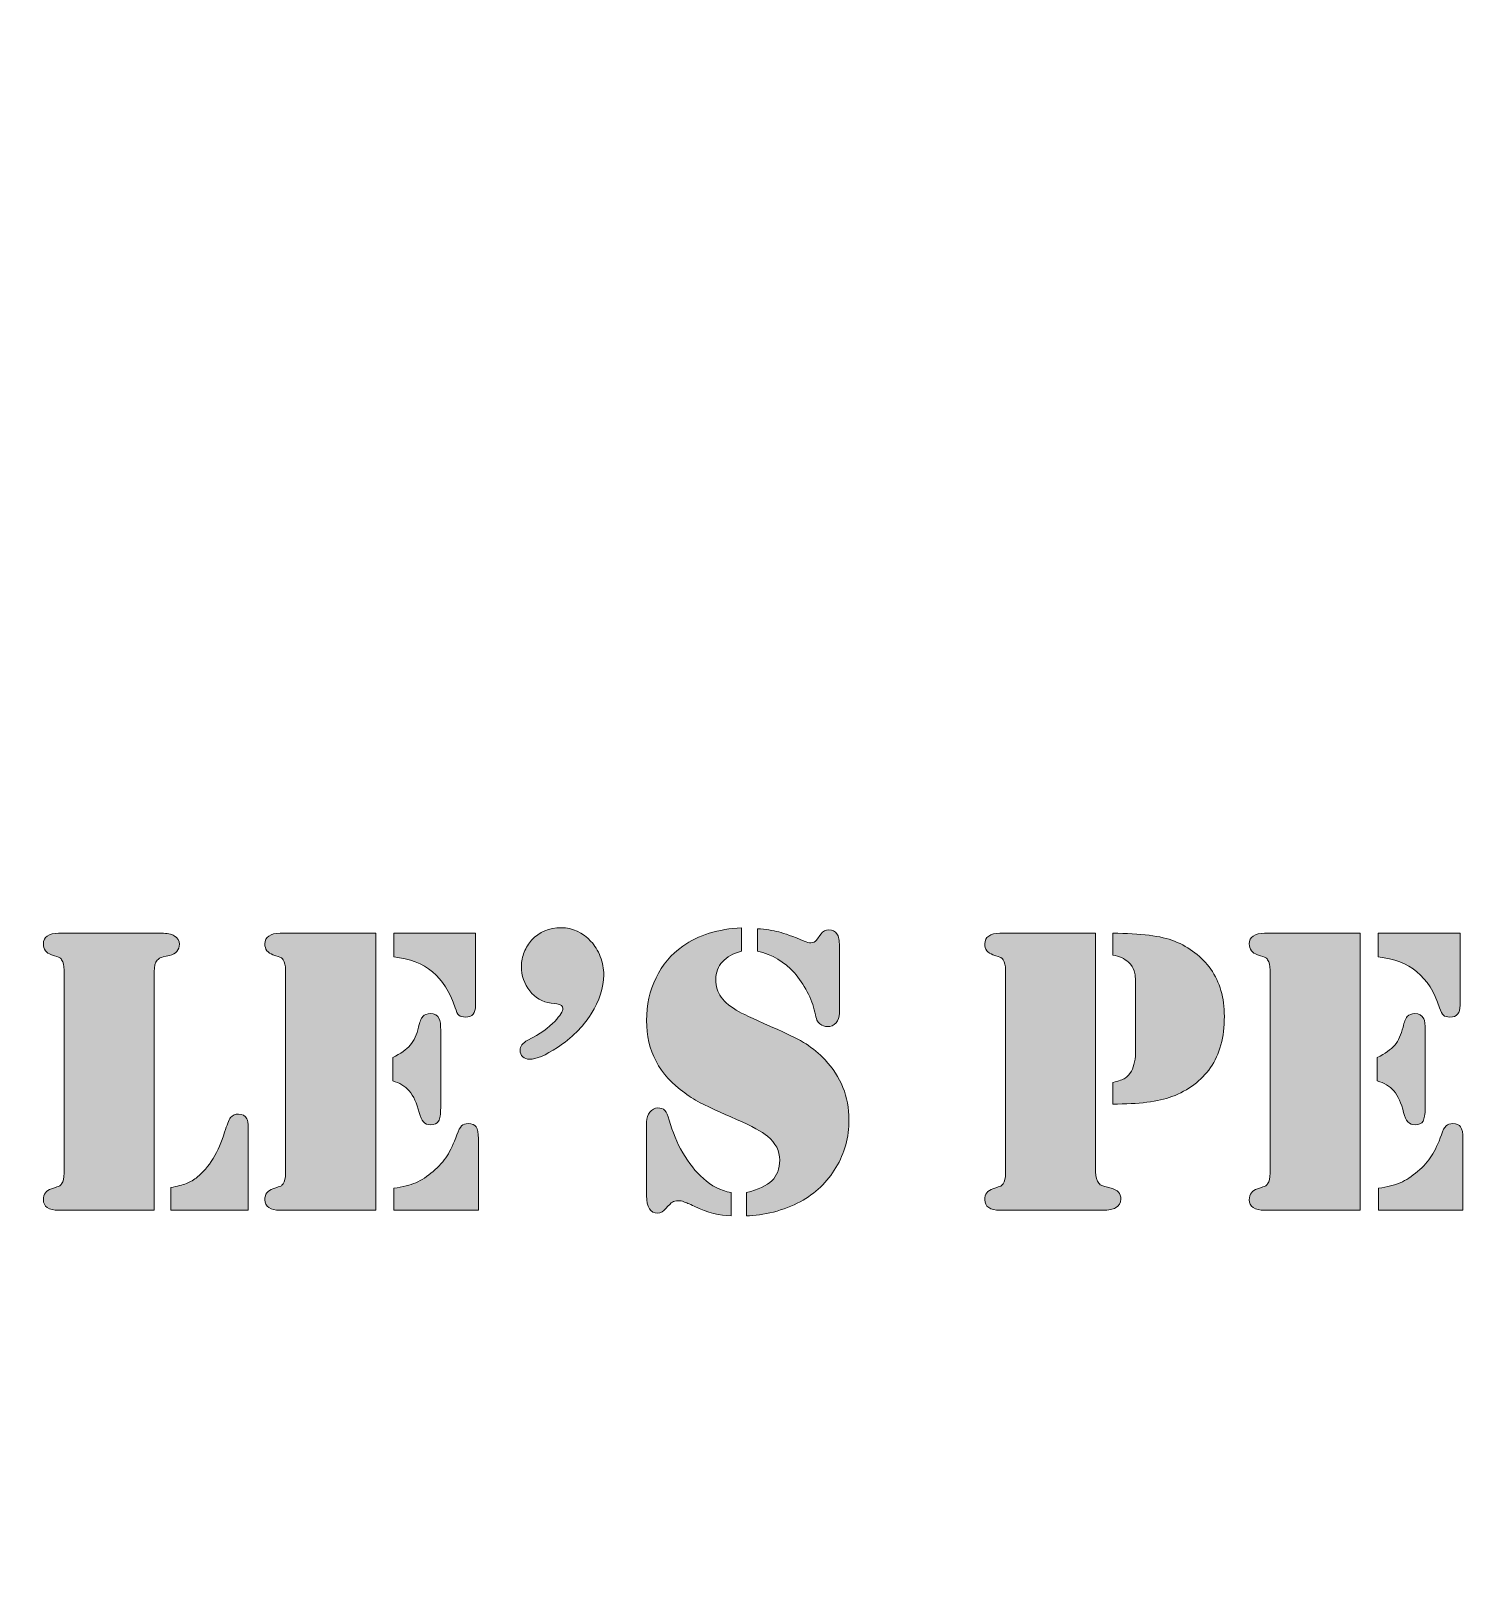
# Model space of a CAD drawing. Header units: inches. Extents: x 5 to 292, y -204 to -7.
# Drawn here: x 28.56 to 51.89, y -179.03 to -154.16 of the extents above; entities that cross this region are included whole.
import ezdxf

# ---------------------------------------------------------------- set-up
doc = ezdxf.new("R2010")
doc.units = ezdxf.units.IN
doc.header["$MEASUREMENT"] = 0
doc.layers.add('Layer 4', color=7, linetype='Continuous')
doc.layers.add('Legend', color=7, linetype='Continuous')

# ---------------------------------------------------------------- blocks, each defined once
blk = doc.blocks.new('block 3')
at = {"layer": 'Legend', "true_color": 0xffffff}
h = blk.add_hatch(color=7, dxfattribs=at)
h.dxf.hatch_style = 2
edge = h.paths.add_edge_path()
edge.add_spline(control_points=[(37.107, -168.624), (37.295, -168.624), (37.455, -168.697), (37.588, -168.843), (37.652, -168.911), (37.702, -168.993), (37.739, -169.09), (37.776, -169.187), (37.795, -169.285), (37.795, -169.383), (37.795, -169.591), (37.727, -169.8), (37.592, -170.013), (37.456, -170.226), (37.275, -170.407), (37.048, -170.555), (36.856, -170.682), (36.706, -170.745), (36.597, -170.745), (36.553, -170.745), (36.517, -170.731), (36.489, -170.704), (36.46, -170.677), (36.446, -170.642), (36.446, -170.601), (36.446, -170.535), (36.488, -170.481), (36.571, -170.437), (36.769, -170.334), (36.914, -170.233), (37.006, -170.133), (37.093, -170.039), (37.137, -169.97), (37.137, -169.927), (37.137, -169.885), (37.104, -169.86), (37.039, -169.851), (37.039, -169.851), (36.996, -169.845), (36.996, -169.845), (36.996, -169.845), (36.947, -169.841), (36.947, -169.841), (36.805, -169.82), (36.69, -169.754), (36.602, -169.643), (36.513, -169.533), (36.469, -169.399), (36.469, -169.242), (36.469, -169.166), (36.484, -169.091), (36.513, -169.017), (36.543, -168.943), (36.582, -168.878), (36.633, -168.823), (36.757, -168.69), (36.915, -168.624), (37.107, -168.624)], knot_values=[0, 0, 0, 0, 1, 1, 1, 2, 2, 2, 3, 3, 3, 4, 4, 4, 5, 5, 5, 6, 6, 6, 7, 7, 7, 8, 8, 8, 9, 9, 9, 10, 10, 10, 11, 11, 11, 12, 12, 12, 13, 13, 13, 14, 14, 14, 15, 15, 15, 16, 16, 16, 17, 17, 17, 18, 18, 18, 19, 19, 19, 19], degree=3, periodic=1)
h = blk.add_hatch(color=7, dxfattribs=at)
h.dxf.hatch_style = 2
edge = h.paths.add_edge_path()
edge.add_spline(control_points=[(40.017, -168.624), (40.017, -168.624), (40.017, -169.001), (40.017, -169.001), (39.881, -169.038), (39.778, -169.095), (39.708, -169.172), (39.637, -169.25), (39.601, -169.345), (39.601, -169.459), (39.601, -169.568), (39.631, -169.663), (39.69, -169.745), (39.748, -169.827), (39.844, -169.905), (39.978, -169.979), (40.069, -170.029), (40.276, -170.125), (40.599, -170.267), (40.796, -170.352), (40.948, -170.429), (41.056, -170.498), (41.164, -170.566), (41.266, -170.652), (41.362, -170.755), (41.619, -171.025), (41.748, -171.347), (41.748, -171.72), (41.748, -172.002), (41.678, -172.259), (41.539, -172.492), (41.399, -172.726), (41.207, -172.909), (40.963, -173.042), (40.832, -173.112), (40.688, -173.167), (40.532, -173.208), (40.376, -173.248), (40.231, -173.268), (40.095, -173.268), (40.095, -173.268), (40.095, -172.895), (40.095, -172.895), (40.285, -172.849), (40.422, -172.785), (40.506, -172.704), (40.59, -172.622), (40.632, -172.511), (40.632, -172.371), (40.632, -172.225), (40.567, -172.096), (40.436, -171.985), (40.348, -171.913), (40.183, -171.824), (39.938, -171.717), (39.67, -171.599), (39.486, -171.515), (39.387, -171.465), (39.288, -171.415), (39.192, -171.356), (39.1, -171.288), (38.69, -170.996), (38.485, -170.606), (38.485, -170.12), (38.485, -169.871), (38.536, -169.641), (38.639, -169.431), (38.741, -169.22), (38.884, -169.051), (39.068, -168.922), (39.323, -168.743), (39.639, -168.644), (40.017, -168.624)], knot_values=[0, 0, 0, 0, 1, 1, 1, 2, 2, 2, 3, 3, 3, 4, 4, 4, 5, 5, 5, 6, 6, 6, 7, 7, 7, 8, 8, 8, 9, 9, 9, 10, 10, 10, 11, 11, 11, 12, 12, 12, 13, 13, 13, 14, 14, 14, 15, 15, 15, 16, 16, 16, 17, 17, 17, 18, 18, 18, 19, 19, 19, 20, 20, 20, 21, 21, 21, 22, 22, 22, 23, 23, 23, 24, 24, 24, 24], degree=3, periodic=1)
edge = h.paths.add_edge_path()
edge.add_spline(control_points=[(39.847, -172.895), (39.847, -172.895), (39.847, -173.268), (39.847, -173.268), (39.668, -173.268), (39.47, -173.217), (39.254, -173.114), (39.173, -173.077), (39.118, -173.053), (39.087, -173.042), (39.057, -173.031), (39.027, -173.026), (38.999, -173.026), (38.955, -173.026), (38.923, -173.033), (38.901, -173.047), (38.879, -173.062), (38.844, -173.097), (38.796, -173.154), (38.757, -173.201), (38.714, -173.226), (38.668, -173.226), (38.546, -173.226), (38.485, -173.132), (38.485, -172.944), (38.485, -172.944), (38.485, -171.753), (38.485, -171.753), (38.485, -171.692), (38.503, -171.64), (38.538, -171.597), (38.572, -171.555), (38.616, -171.533), (38.668, -171.53), (38.716, -171.528), (38.754, -171.542), (38.781, -171.571), (38.809, -171.601), (38.832, -171.653), (38.852, -171.727), (38.902, -171.914), (38.975, -172.09), (39.069, -172.253), (39.164, -172.417), (39.275, -172.556), (39.402, -172.669), (39.53, -172.787), (39.679, -172.862), (39.847, -172.895)], knot_values=[0, 0, 0, 0, 1, 1, 1, 2, 2, 2, 3, 3, 3, 4, 4, 4, 5, 5, 5, 6, 6, 6, 7, 7, 7, 8, 8, 8, 9, 9, 9, 10, 10, 10, 11, 11, 11, 12, 12, 12, 13, 13, 13, 14, 14, 14, 15, 15, 15, 16, 16, 16, 16], degree=3, periodic=1)
edge = h.paths.add_edge_path()
edge.add_spline(control_points=[(40.275, -169.001), (40.275, -169.001), (40.275, -168.64), (40.275, -168.64), (40.406, -168.649), (40.52, -168.666), (40.616, -168.691), (40.712, -168.716), (40.848, -168.766), (41.025, -168.84), (41.068, -168.858), (41.104, -168.866), (41.133, -168.866), (41.174, -168.866), (41.205, -168.852), (41.225, -168.823), (41.225, -168.823), (41.297, -168.729), (41.297, -168.729), (41.331, -168.681), (41.374, -168.657), (41.424, -168.657), (41.483, -168.657), (41.526, -168.678), (41.554, -168.72), (41.581, -168.763), (41.594, -168.83), (41.594, -168.922), (41.594, -168.922), (41.594, -170.002), (41.594, -170.002), (41.594, -170.065), (41.576, -170.117), (41.54, -170.157), (41.504, -170.198), (41.458, -170.218), (41.401, -170.218), (41.358, -170.218), (41.317, -170.204), (41.28, -170.175), (41.261, -170.158), (41.245, -170.137), (41.233, -170.112), (41.221, -170.086), (41.209, -170.044), (41.198, -169.985), (41.174, -169.879), (41.133, -169.768), (41.074, -169.655), (41.015, -169.541), (40.946, -169.44), (40.868, -169.351), (40.711, -169.174), (40.513, -169.057), (40.275, -169.001)], knot_values=[0, 0, 0, 0, 1, 1, 1, 2, 2, 2, 3, 3, 3, 4, 4, 4, 5, 5, 5, 6, 6, 6, 7, 7, 7, 8, 8, 8, 9, 9, 9, 10, 10, 10, 11, 11, 11, 12, 12, 12, 13, 13, 13, 14, 14, 14, 15, 15, 15, 16, 16, 16, 17, 17, 17, 18, 18, 18, 18], degree=3, periodic=1)
h = blk.add_hatch(color=7, dxfattribs=at)
h.dxf.hatch_style = 2
edge = h.paths.add_edge_path()
edge.add_spline(control_points=[(30.549, -173.18), (30.549, -173.18), (29.092, -173.18), (29.092, -173.18), (29.092, -173.18), (29.007, -173.18), (29.007, -173.18), (28.928, -173.18), (28.868, -173.165), (28.825, -173.136), (28.783, -173.106), (28.762, -173.064), (28.762, -173.01), (28.762, -172.92), (28.805, -172.861), (28.892, -172.833), (28.964, -172.809), (29.006, -172.794), (29.019, -172.789), (29.03, -172.783), (29.043, -172.771), (29.056, -172.751), (29.082, -172.716), (29.095, -172.661), (29.095, -172.584), (29.095, -172.584), (29.095, -169.308), (29.095, -169.308), (29.095, -169.232), (29.082, -169.176), (29.056, -169.141), (29.043, -169.121), (29.03, -169.109), (29.019, -169.104), (29.006, -169.098), (28.964, -169.083), (28.892, -169.059), (28.805, -169.031), (28.762, -168.972), (28.762, -168.883), (28.762, -168.828), (28.783, -168.786), (28.825, -168.757), (28.868, -168.727), (28.928, -168.713), (29.007, -168.713), (29.007, -168.713), (29.092, -168.713), (29.092, -168.713), (29.092, -168.713), (30.552, -168.713), (30.552, -168.713), (30.552, -168.713), (30.663, -168.713), (30.663, -168.713), (30.759, -168.713), (30.828, -168.726), (30.869, -168.752), (30.926, -168.787), (30.954, -168.832), (30.954, -168.889), (30.954, -168.985), (30.902, -169.045), (30.797, -169.069), (30.712, -169.089), (30.662, -169.102), (30.647, -169.108), (30.631, -169.115), (30.615, -169.128), (30.598, -169.148), (30.565, -169.187), (30.549, -169.248), (30.549, -169.331), (30.549, -169.331), (30.549, -173.18), (30.549, -173.18)], knot_values=[0, 0, 0, 0, 1, 1, 1, 2, 2, 2, 3, 3, 3, 4, 4, 4, 5, 5, 5, 6, 6, 6, 7, 7, 7, 8, 8, 8, 9, 9, 9, 10, 10, 10, 11, 11, 11, 12, 12, 12, 13, 13, 13, 14, 14, 14, 15, 15, 15, 16, 16, 16, 17, 17, 17, 18, 18, 18, 19, 19, 19, 20, 20, 20, 21, 21, 21, 22, 22, 22, 23, 23, 23, 24, 24, 24, 25, 25, 25, 25], degree=3, periodic=1)
edge = h.paths.add_edge_path()
edge.add_spline(control_points=[(30.814, -173.18), (30.814, -173.18), (30.814, -172.813), (30.814, -172.813), (30.92, -172.794), (31.005, -172.772), (31.067, -172.748), (31.129, -172.724), (31.189, -172.689), (31.246, -172.643), (31.337, -172.571), (31.421, -172.472), (31.498, -172.345), (31.574, -172.219), (31.636, -172.078), (31.684, -171.923), (31.719, -171.803), (31.751, -171.724), (31.781, -171.686), (31.81, -171.648), (31.853, -171.628), (31.91, -171.628), (31.971, -171.628), (32.016, -171.654), (32.044, -171.704), (32.057, -171.728), (32.064, -171.776), (32.064, -171.848), (32.064, -171.848), (32.064, -173.18), (32.064, -173.18), (32.064, -173.18), (30.814, -173.18), (30.814, -173.18)], knot_values=[0, 0, 0, 0, 1, 1, 1, 2, 2, 2, 3, 3, 3, 4, 4, 4, 5, 5, 5, 6, 6, 6, 7, 7, 7, 8, 8, 8, 9, 9, 9, 10, 10, 10, 11, 11, 11, 11], degree=3, periodic=1)
h = blk.add_hatch(color=7, dxfattribs=at)
h.dxf.hatch_style = 2
edge = h.paths.add_edge_path()
edge.add_spline(control_points=[(34.119, -168.713), (34.119, -168.713), (34.119, -173.18), (34.119, -173.18), (34.119, -173.18), (32.663, -173.18), (32.663, -173.18), (32.663, -173.18), (32.578, -173.18), (32.578, -173.18), (32.499, -173.18), (32.439, -173.165), (32.396, -173.136), (32.354, -173.106), (32.332, -173.064), (32.332, -173.01), (32.332, -172.92), (32.376, -172.861), (32.463, -172.833), (32.535, -172.809), (32.577, -172.794), (32.589, -172.789), (32.601, -172.783), (32.614, -172.771), (32.627, -172.751), (32.653, -172.716), (32.666, -172.661), (32.666, -172.584), (32.666, -172.584), (32.666, -169.308), (32.666, -169.308), (32.666, -169.232), (32.653, -169.176), (32.627, -169.141), (32.614, -169.121), (32.601, -169.109), (32.589, -169.104), (32.577, -169.098), (32.535, -169.083), (32.463, -169.059), (32.376, -169.031), (32.332, -168.972), (32.332, -168.883), (32.332, -168.828), (32.354, -168.786), (32.396, -168.757), (32.439, -168.727), (32.499, -168.713), (32.578, -168.713), (32.578, -168.713), (32.663, -168.713), (32.663, -168.713), (32.663, -168.713), (34.119, -168.713), (34.119, -168.713)], knot_values=[0, 0, 0, 0, 1, 1, 1, 2, 2, 2, 3, 3, 3, 4, 4, 4, 5, 5, 5, 6, 6, 6, 7, 7, 7, 8, 8, 8, 9, 9, 9, 10, 10, 10, 11, 11, 11, 12, 12, 12, 13, 13, 13, 14, 14, 14, 15, 15, 15, 16, 16, 16, 17, 17, 17, 18, 18, 18, 18], degree=3, periodic=1)
edge = h.paths.add_edge_path()
edge.add_spline(control_points=[(34.394, -171.095), (34.394, -171.095), (34.394, -170.716), (34.394, -170.716), (34.521, -170.654), (34.614, -170.588), (34.676, -170.516), (34.737, -170.444), (34.781, -170.348), (34.81, -170.228), (34.827, -170.145), (34.85, -170.087), (34.878, -170.056), (34.907, -170.024), (34.947, -170.009), (35, -170.009), (35.069, -170.009), (35.117, -170.036), (35.144, -170.09), (35.159, -170.119), (35.167, -170.183), (35.167, -170.283), (35.167, -170.283), (35.167, -171.53), (35.167, -171.53), (35.167, -171.633), (35.155, -171.704), (35.132, -171.743), (35.109, -171.782), (35.067, -171.802), (35.006, -171.802), (34.956, -171.802), (34.917, -171.787), (34.888, -171.756), (34.86, -171.726), (34.837, -171.674), (34.82, -171.602), (34.782, -171.452), (34.73, -171.336), (34.661, -171.255), (34.592, -171.175), (34.503, -171.121), (34.394, -171.095)], knot_values=[0, 0, 0, 0, 1, 1, 1, 2, 2, 2, 3, 3, 3, 4, 4, 4, 5, 5, 5, 6, 6, 6, 7, 7, 7, 8, 8, 8, 9, 9, 9, 10, 10, 10, 11, 11, 11, 12, 12, 12, 13, 13, 13, 14, 14, 14, 14], degree=3, periodic=1)
edge = h.paths.add_edge_path()
edge.add_spline(control_points=[(34.41, -168.713), (34.41, -168.713), (35.729, -168.713), (35.729, -168.713), (35.729, -168.713), (35.729, -169.871), (35.729, -169.871), (35.729, -169.939), (35.716, -169.988), (35.69, -170.018), (35.664, -170.049), (35.622, -170.064), (35.566, -170.064), (35.518, -170.064), (35.483, -170.054), (35.461, -170.035), (35.439, -170.015), (35.419, -169.975), (35.399, -169.913), (35.316, -169.661), (35.194, -169.467), (35.034, -169.334), (34.874, -169.201), (34.666, -169.121), (34.41, -169.095), (34.41, -169.095), (34.41, -168.713), (34.41, -168.713)], knot_values=[0, 0, 0, 0, 1, 1, 1, 2, 2, 2, 3, 3, 3, 4, 4, 4, 5, 5, 5, 6, 6, 6, 7, 7, 7, 8, 8, 8, 9, 9, 9, 9], degree=3, periodic=1)
edge = h.paths.add_edge_path()
edge.add_spline(control_points=[(34.414, -173.18), (34.414, -173.18), (34.414, -172.826), (34.414, -172.826), (34.556, -172.805), (34.673, -172.774), (34.765, -172.735), (34.858, -172.695), (34.952, -172.635), (35.045, -172.554), (35.139, -172.474), (35.214, -172.391), (35.27, -172.304), (35.325, -172.218), (35.378, -172.104), (35.428, -171.962), (35.452, -171.892), (35.477, -171.845), (35.504, -171.82), (35.53, -171.795), (35.566, -171.782), (35.612, -171.782), (35.673, -171.782), (35.715, -171.8), (35.739, -171.836), (35.763, -171.872), (35.775, -171.935), (35.775, -172.025), (35.775, -172.025), (35.775, -173.18), (35.775, -173.18), (35.775, -173.18), (34.414, -173.18), (34.414, -173.18)], knot_values=[0, 0, 0, 0, 1, 1, 1, 2, 2, 2, 3, 3, 3, 4, 4, 4, 5, 5, 5, 6, 6, 6, 7, 7, 7, 8, 8, 8, 9, 9, 9, 10, 10, 10, 11, 11, 11, 11], degree=3, periodic=1)
h = blk.add_hatch(color=7, dxfattribs=at)
h.dxf.hatch_style = 2
edge = h.paths.add_edge_path()
edge.add_spline(control_points=[(45.725, -168.713), (45.725, -168.713), (45.725, -172.558), (45.725, -172.558), (45.725, -172.643), (45.741, -172.704), (45.774, -172.741), (45.791, -172.763), (45.808, -172.777), (45.823, -172.782), (45.838, -172.787), (45.888, -172.801), (45.973, -172.823), (46.078, -172.847), (46.131, -172.907), (46.131, -173.003), (46.131, -173.06), (46.102, -173.106), (46.045, -173.141), (46.004, -173.167), (45.935, -173.18), (45.839, -173.18), (45.839, -173.18), (45.728, -173.18), (45.728, -173.18), (45.728, -173.18), (44.268, -173.18), (44.268, -173.18), (44.268, -173.18), (44.183, -173.18), (44.183, -173.18), (44.105, -173.18), (44.044, -173.165), (44.001, -173.136), (43.959, -173.106), (43.938, -173.064), (43.938, -173.01), (43.938, -172.92), (43.981, -172.861), (44.069, -172.833), (44.141, -172.809), (44.183, -172.794), (44.195, -172.789), (44.207, -172.783), (44.219, -172.771), (44.232, -172.751), (44.258, -172.716), (44.272, -172.661), (44.272, -172.584), (44.272, -172.584), (44.272, -169.308), (44.272, -169.308), (44.272, -169.232), (44.258, -169.176), (44.232, -169.141), (44.219, -169.121), (44.207, -169.109), (44.195, -169.104), (44.183, -169.098), (44.141, -169.083), (44.069, -169.059), (43.981, -169.031), (43.938, -168.972), (43.938, -168.883), (43.938, -168.828), (43.959, -168.786), (44.001, -168.757), (44.044, -168.727), (44.105, -168.713), (44.183, -168.713), (44.183, -168.713), (44.268, -168.713), (44.268, -168.713), (44.268, -168.713), (45.725, -168.713), (45.725, -168.713)], knot_values=[0, 0, 0, 0, 1, 1, 1, 2, 2, 2, 3, 3, 3, 4, 4, 4, 5, 5, 5, 6, 6, 6, 7, 7, 7, 8, 8, 8, 9, 9, 9, 10, 10, 10, 11, 11, 11, 12, 12, 12, 13, 13, 13, 14, 14, 14, 15, 15, 15, 16, 16, 16, 17, 17, 17, 18, 18, 18, 19, 19, 19, 20, 20, 20, 21, 21, 21, 22, 22, 22, 23, 23, 23, 24, 24, 24, 25, 25, 25, 25], degree=3, periodic=1)
edge = h.paths.add_edge_path()
edge.add_spline(control_points=[(46.003, -171.468), (46.003, -171.468), (46.003, -171.118), (46.003, -171.118), (46.097, -171.096), (46.163, -171.073), (46.201, -171.049), (46.239, -171.025), (46.272, -170.988), (46.301, -170.938), (46.347, -170.853), (46.369, -170.738), (46.369, -170.594), (46.369, -170.594), (46.369, -169.547), (46.369, -169.547), (46.369, -169.444), (46.362, -169.368), (46.347, -169.318), (46.331, -169.268), (46.301, -169.222), (46.255, -169.18), (46.191, -169.119), (46.106, -169.081), (46, -169.066), (46, -169.066), (46, -168.713), (46, -168.713), (46.449, -168.713), (46.781, -168.755), (46.995, -168.84), (47.241, -168.938), (47.436, -169.089), (47.58, -169.292), (47.726, -169.499), (47.8, -169.753), (47.8, -170.054), (47.8, -170.39), (47.725, -170.665), (47.577, -170.879), (47.429, -171.091), (47.221, -171.247), (46.955, -171.347), (46.735, -171.428), (46.417, -171.468), (46.003, -171.468)], knot_values=[0, 0, 0, 0, 1, 1, 1, 2, 2, 2, 3, 3, 3, 4, 4, 4, 5, 5, 5, 6, 6, 6, 7, 7, 7, 8, 8, 8, 9, 9, 9, 10, 10, 10, 11, 11, 11, 12, 12, 12, 13, 13, 13, 14, 14, 14, 15, 15, 15, 15], degree=3, periodic=1)
h = blk.add_hatch(color=7, dxfattribs=at)
h.dxf.hatch_style = 2
edge = h.paths.add_edge_path()
edge.add_spline(control_points=[(49.989, -168.713), (49.989, -168.713), (49.989, -173.18), (49.989, -173.18), (49.989, -173.18), (48.533, -173.18), (48.533, -173.18), (48.533, -173.18), (48.448, -173.18), (48.448, -173.18), (48.369, -173.18), (48.309, -173.165), (48.266, -173.136), (48.224, -173.106), (48.202, -173.064), (48.202, -173.01), (48.202, -172.92), (48.246, -172.861), (48.333, -172.833), (48.405, -172.809), (48.447, -172.794), (48.459, -172.789), (48.471, -172.783), (48.484, -172.771), (48.497, -172.751), (48.523, -172.716), (48.536, -172.661), (48.536, -172.584), (48.536, -172.584), (48.536, -169.308), (48.536, -169.308), (48.536, -169.232), (48.523, -169.176), (48.497, -169.141), (48.484, -169.121), (48.471, -169.109), (48.459, -169.104), (48.447, -169.098), (48.405, -169.083), (48.333, -169.059), (48.246, -169.031), (48.202, -168.972), (48.202, -168.883), (48.202, -168.828), (48.224, -168.786), (48.266, -168.757), (48.309, -168.727), (48.369, -168.713), (48.448, -168.713), (48.448, -168.713), (48.533, -168.713), (48.533, -168.713), (48.533, -168.713), (49.989, -168.713), (49.989, -168.713)], knot_values=[0, 0, 0, 0, 1, 1, 1, 2, 2, 2, 3, 3, 3, 4, 4, 4, 5, 5, 5, 6, 6, 6, 7, 7, 7, 8, 8, 8, 9, 9, 9, 10, 10, 10, 11, 11, 11, 12, 12, 12, 13, 13, 13, 14, 14, 14, 15, 15, 15, 16, 16, 16, 17, 17, 17, 18, 18, 18, 18], degree=3, periodic=1)
edge = h.paths.add_edge_path()
edge.add_spline(control_points=[(50.264, -171.095), (50.264, -171.095), (50.264, -170.716), (50.264, -170.716), (50.391, -170.654), (50.484, -170.588), (50.546, -170.516), (50.607, -170.444), (50.651, -170.348), (50.68, -170.228), (50.697, -170.145), (50.72, -170.087), (50.748, -170.056), (50.777, -170.024), (50.817, -170.009), (50.87, -170.009), (50.939, -170.009), (50.987, -170.036), (51.014, -170.09), (51.029, -170.119), (51.037, -170.183), (51.037, -170.283), (51.037, -170.283), (51.037, -171.53), (51.037, -171.53), (51.037, -171.633), (51.025, -171.704), (51.002, -171.743), (50.979, -171.782), (50.937, -171.802), (50.876, -171.802), (50.826, -171.802), (50.787, -171.787), (50.758, -171.756), (50.73, -171.726), (50.707, -171.674), (50.69, -171.602), (50.652, -171.452), (50.6, -171.336), (50.531, -171.255), (50.462, -171.175), (50.373, -171.121), (50.264, -171.095)], knot_values=[0, 0, 0, 0, 1, 1, 1, 2, 2, 2, 3, 3, 3, 4, 4, 4, 5, 5, 5, 6, 6, 6, 7, 7, 7, 8, 8, 8, 9, 9, 9, 10, 10, 10, 11, 11, 11, 12, 12, 12, 13, 13, 13, 14, 14, 14, 14], degree=3, periodic=1)
edge = h.paths.add_edge_path()
edge.add_spline(control_points=[(50.28, -168.713), (50.28, -168.713), (51.599, -168.713), (51.599, -168.713), (51.599, -168.713), (51.599, -169.871), (51.599, -169.871), (51.599, -169.939), (51.586, -169.988), (51.56, -170.018), (51.534, -170.049), (51.492, -170.064), (51.436, -170.064), (51.388, -170.064), (51.353, -170.054), (51.331, -170.035), (51.309, -170.015), (51.289, -169.975), (51.269, -169.913), (51.186, -169.661), (51.064, -169.467), (50.904, -169.334), (50.744, -169.201), (50.536, -169.121), (50.28, -169.095), (50.28, -169.095), (50.28, -168.713), (50.28, -168.713)], knot_values=[0, 0, 0, 0, 1, 1, 1, 2, 2, 2, 3, 3, 3, 4, 4, 4, 5, 5, 5, 6, 6, 6, 7, 7, 7, 8, 8, 8, 9, 9, 9, 9], degree=3, periodic=1)
edge = h.paths.add_edge_path()
edge.add_spline(control_points=[(50.284, -173.18), (50.284, -173.18), (50.284, -172.826), (50.284, -172.826), (50.426, -172.805), (50.543, -172.774), (50.635, -172.735), (50.728, -172.695), (50.822, -172.635), (50.915, -172.554), (51.009, -172.474), (51.084, -172.391), (51.14, -172.304), (51.195, -172.218), (51.248, -172.104), (51.298, -171.962), (51.322, -171.892), (51.347, -171.845), (51.374, -171.82), (51.4, -171.795), (51.436, -171.782), (51.482, -171.782), (51.543, -171.782), (51.585, -171.8), (51.609, -171.836), (51.633, -171.872), (51.645, -171.935), (51.645, -172.025), (51.645, -172.025), (51.645, -173.18), (51.645, -173.18), (51.645, -173.18), (50.284, -173.18), (50.284, -173.18)], knot_values=[0, 0, 0, 0, 1, 1, 1, 2, 2, 2, 3, 3, 3, 4, 4, 4, 5, 5, 5, 6, 6, 6, 7, 7, 7, 8, 8, 8, 9, 9, 9, 10, 10, 10, 11, 11, 11, 11], degree=3, periodic=1)
at = {"layer": 'Legend', "lineweight": 0}
for points, knots in [([(37.107, -168.624), (37.295, -168.624), (37.455, -168.697), (37.588, -168.843), (37.652, -168.911), (37.702, -168.993), (37.739, -169.09), (37.776, -169.187), (37.795, -169.285), (37.795, -169.383), (37.795, -169.591), (37.727, -169.8), (37.592, -170.013), (37.456, -170.226), (37.275, -170.407), (37.048, -170.555), (36.856, -170.682), (36.706, -170.745), (36.597, -170.745), (36.553, -170.745), (36.517, -170.731), (36.489, -170.704), (36.46, -170.677), (36.446, -170.642), (36.446, -170.601), (36.446, -170.535), (36.488, -170.481), (36.571, -170.437), (36.769, -170.334), (36.914, -170.233), (37.006, -170.133), (37.093, -170.039), (37.137, -169.97), (37.137, -169.927), (37.137, -169.885), (37.104, -169.86), (37.039, -169.851), (37.039, -169.851), (36.996, -169.845), (36.996, -169.845), (36.996, -169.845), (36.947, -169.841), (36.947, -169.841), (36.805, -169.82), (36.69, -169.754), (36.602, -169.643), (36.513, -169.533), (36.469, -169.399), (36.469, -169.242), (36.469, -169.166), (36.484, -169.091), (36.513, -169.017), (36.543, -168.943), (36.582, -168.878), (36.633, -168.823), (36.757, -168.69), (36.915, -168.624), (37.107, -168.624)], [0, 0, 0, 0, 1, 1, 1, 2, 2, 2, 3, 3, 3, 4, 4, 4, 5, 5, 5, 6, 6, 6, 7, 7, 7, 8, 8, 8, 9, 9, 9, 10, 10, 10, 11, 11, 11, 12, 12, 12, 13, 13, 13, 14, 14, 14, 15, 15, 15, 16, 16, 16, 17, 17, 17, 18, 18, 18, 19, 19, 19, 19]), ([(40.017, -168.624), (40.017, -168.624), (40.017, -169.001), (40.017, -169.001), (39.881, -169.038), (39.778, -169.095), (39.708, -169.172), (39.637, -169.25), (39.601, -169.345), (39.601, -169.459), (39.601, -169.568), (39.631, -169.663), (39.69, -169.745), (39.748, -169.827), (39.844, -169.905), (39.978, -169.979), (40.069, -170.029), (40.276, -170.125), (40.599, -170.267), (40.796, -170.352), (40.948, -170.429), (41.056, -170.498), (41.164, -170.566), (41.266, -170.652), (41.362, -170.755), (41.619, -171.025), (41.748, -171.347), (41.748, -171.72), (41.748, -172.002), (41.678, -172.259), (41.539, -172.492), (41.399, -172.726), (41.207, -172.909), (40.963, -173.042), (40.832, -173.112), (40.688, -173.167), (40.532, -173.208), (40.376, -173.248), (40.231, -173.268), (40.095, -173.268), (40.095, -173.268), (40.095, -172.895), (40.095, -172.895), (40.285, -172.849), (40.422, -172.785), (40.506, -172.704), (40.59, -172.622), (40.632, -172.511), (40.632, -172.371), (40.632, -172.225), (40.567, -172.096), (40.436, -171.985), (40.348, -171.913), (40.183, -171.824), (39.938, -171.717), (39.67, -171.599), (39.486, -171.515), (39.387, -171.465), (39.288, -171.415), (39.192, -171.356), (39.1, -171.288), (38.69, -170.996), (38.485, -170.606), (38.485, -170.12), (38.485, -169.871), (38.536, -169.641), (38.639, -169.431), (38.741, -169.22), (38.884, -169.051), (39.068, -168.922), (39.323, -168.743), (39.639, -168.644), (40.017, -168.624)], [0, 0, 0, 0, 1, 1, 1, 2, 2, 2, 3, 3, 3, 4, 4, 4, 5, 5, 5, 6, 6, 6, 7, 7, 7, 8, 8, 8, 9, 9, 9, 10, 10, 10, 11, 11, 11, 12, 12, 12, 13, 13, 13, 14, 14, 14, 15, 15, 15, 16, 16, 16, 17, 17, 17, 18, 18, 18, 19, 19, 19, 20, 20, 20, 21, 21, 21, 22, 22, 22, 23, 23, 23, 24, 24, 24, 24]), ([(40.275, -169.001), (40.275, -169.001), (40.275, -168.64), (40.275, -168.64), (40.406, -168.649), (40.52, -168.666), (40.616, -168.691), (40.712, -168.716), (40.848, -168.766), (41.025, -168.84), (41.068, -168.858), (41.104, -168.866), (41.133, -168.866), (41.174, -168.866), (41.205, -168.852), (41.225, -168.823), (41.225, -168.823), (41.297, -168.729), (41.297, -168.729), (41.331, -168.681), (41.374, -168.657), (41.424, -168.657), (41.483, -168.657), (41.526, -168.678), (41.554, -168.72), (41.581, -168.763), (41.594, -168.83), (41.594, -168.922), (41.594, -168.922), (41.594, -170.002), (41.594, -170.002), (41.594, -170.065), (41.576, -170.117), (41.54, -170.157), (41.504, -170.198), (41.458, -170.218), (41.401, -170.218), (41.358, -170.218), (41.317, -170.204), (41.28, -170.175), (41.261, -170.158), (41.245, -170.137), (41.233, -170.112), (41.221, -170.086), (41.209, -170.044), (41.198, -169.985), (41.174, -169.879), (41.133, -169.768), (41.074, -169.655), (41.015, -169.541), (40.946, -169.44), (40.868, -169.351), (40.711, -169.174), (40.513, -169.057), (40.275, -169.001)], [0, 0, 0, 0, 1, 1, 1, 2, 2, 2, 3, 3, 3, 4, 4, 4, 5, 5, 5, 6, 6, 6, 7, 7, 7, 8, 8, 8, 9, 9, 9, 10, 10, 10, 11, 11, 11, 12, 12, 12, 13, 13, 13, 14, 14, 14, 15, 15, 15, 16, 16, 16, 17, 17, 17, 18, 18, 18, 18]), ([(30.549, -173.18), (30.549, -173.18), (29.092, -173.18), (29.092, -173.18), (29.092, -173.18), (29.007, -173.18), (29.007, -173.18), (28.928, -173.18), (28.868, -173.165), (28.825, -173.136), (28.783, -173.106), (28.762, -173.064), (28.762, -173.01), (28.762, -172.92), (28.805, -172.861), (28.892, -172.833), (28.964, -172.809), (29.006, -172.794), (29.019, -172.789), (29.03, -172.783), (29.043, -172.771), (29.056, -172.751), (29.082, -172.716), (29.095, -172.661), (29.095, -172.584), (29.095, -172.584), (29.095, -169.308), (29.095, -169.308), (29.095, -169.232), (29.082, -169.176), (29.056, -169.141), (29.043, -169.121), (29.03, -169.109), (29.019, -169.104), (29.006, -169.098), (28.964, -169.083), (28.892, -169.059), (28.805, -169.031), (28.762, -168.972), (28.762, -168.883), (28.762, -168.828), (28.783, -168.786), (28.825, -168.757), (28.868, -168.727), (28.928, -168.713), (29.007, -168.713), (29.007, -168.713), (29.092, -168.713), (29.092, -168.713), (29.092, -168.713), (30.552, -168.713), (30.552, -168.713), (30.552, -168.713), (30.663, -168.713), (30.663, -168.713), (30.759, -168.713), (30.828, -168.726), (30.869, -168.752), (30.926, -168.787), (30.954, -168.832), (30.954, -168.889), (30.954, -168.985), (30.902, -169.045), (30.797, -169.069), (30.712, -169.089), (30.662, -169.102), (30.647, -169.108), (30.631, -169.115), (30.615, -169.128), (30.598, -169.148), (30.565, -169.187), (30.549, -169.248), (30.549, -169.331), (30.549, -169.331), (30.549, -173.18), (30.549, -173.18)], [0, 0, 0, 0, 1, 1, 1, 2, 2, 2, 3, 3, 3, 4, 4, 4, 5, 5, 5, 6, 6, 6, 7, 7, 7, 8, 8, 8, 9, 9, 9, 10, 10, 10, 11, 11, 11, 12, 12, 12, 13, 13, 13, 14, 14, 14, 15, 15, 15, 16, 16, 16, 17, 17, 17, 18, 18, 18, 19, 19, 19, 20, 20, 20, 21, 21, 21, 22, 22, 22, 23, 23, 23, 24, 24, 24, 25, 25, 25, 25]), ([(34.119, -168.713), (34.119, -168.713), (34.119, -173.18), (34.119, -173.18), (34.119, -173.18), (32.663, -173.18), (32.663, -173.18), (32.663, -173.18), (32.578, -173.18), (32.578, -173.18), (32.499, -173.18), (32.439, -173.165), (32.396, -173.136), (32.354, -173.106), (32.332, -173.064), (32.332, -173.01), (32.332, -172.92), (32.376, -172.861), (32.463, -172.833), (32.535, -172.809), (32.577, -172.794), (32.589, -172.789), (32.601, -172.783), (32.614, -172.771), (32.627, -172.751), (32.653, -172.716), (32.666, -172.661), (32.666, -172.584), (32.666, -172.584), (32.666, -169.308), (32.666, -169.308), (32.666, -169.232), (32.653, -169.176), (32.627, -169.141), (32.614, -169.121), (32.601, -169.109), (32.589, -169.104), (32.577, -169.098), (32.535, -169.083), (32.463, -169.059), (32.376, -169.031), (32.332, -168.972), (32.332, -168.883), (32.332, -168.828), (32.354, -168.786), (32.396, -168.757), (32.439, -168.727), (32.499, -168.713), (32.578, -168.713), (32.578, -168.713), (32.663, -168.713), (32.663, -168.713), (32.663, -168.713), (34.119, -168.713), (34.119, -168.713)], [0, 0, 0, 0, 1, 1, 1, 2, 2, 2, 3, 3, 3, 4, 4, 4, 5, 5, 5, 6, 6, 6, 7, 7, 7, 8, 8, 8, 9, 9, 9, 10, 10, 10, 11, 11, 11, 12, 12, 12, 13, 13, 13, 14, 14, 14, 15, 15, 15, 16, 16, 16, 17, 17, 17, 18, 18, 18, 18]), ([(34.41, -168.713), (34.41, -168.713), (35.729, -168.713), (35.729, -168.713), (35.729, -168.713), (35.729, -169.871), (35.729, -169.871), (35.729, -169.939), (35.716, -169.988), (35.69, -170.018), (35.664, -170.049), (35.622, -170.064), (35.566, -170.064), (35.518, -170.064), (35.483, -170.054), (35.461, -170.035), (35.439, -170.015), (35.419, -169.975), (35.399, -169.913), (35.316, -169.661), (35.194, -169.467), (35.034, -169.334), (34.874, -169.201), (34.666, -169.121), (34.41, -169.095), (34.41, -169.095), (34.41, -168.713), (34.41, -168.713)], [0, 0, 0, 0, 1, 1, 1, 2, 2, 2, 3, 3, 3, 4, 4, 4, 5, 5, 5, 6, 6, 6, 7, 7, 7, 8, 8, 8, 9, 9, 9, 9]), ([(45.725, -168.713), (45.725, -168.713), (45.725, -172.558), (45.725, -172.558), (45.725, -172.643), (45.741, -172.704), (45.774, -172.741), (45.791, -172.763), (45.808, -172.777), (45.823, -172.782), (45.838, -172.787), (45.888, -172.801), (45.973, -172.823), (46.078, -172.847), (46.131, -172.907), (46.131, -173.003), (46.131, -173.06), (46.102, -173.106), (46.045, -173.141), (46.004, -173.167), (45.935, -173.18), (45.839, -173.18), (45.839, -173.18), (45.728, -173.18), (45.728, -173.18), (45.728, -173.18), (44.268, -173.18), (44.268, -173.18), (44.268, -173.18), (44.183, -173.18), (44.183, -173.18), (44.105, -173.18), (44.044, -173.165), (44.001, -173.136), (43.959, -173.106), (43.938, -173.064), (43.938, -173.01), (43.938, -172.92), (43.981, -172.861), (44.069, -172.833), (44.141, -172.809), (44.183, -172.794), (44.195, -172.789), (44.207, -172.783), (44.219, -172.771), (44.232, -172.751), (44.258, -172.716), (44.272, -172.661), (44.272, -172.584), (44.272, -172.584), (44.272, -169.308), (44.272, -169.308), (44.272, -169.232), (44.258, -169.176), (44.232, -169.141), (44.219, -169.121), (44.207, -169.109), (44.195, -169.104), (44.183, -169.098), (44.141, -169.083), (44.069, -169.059), (43.981, -169.031), (43.938, -168.972), (43.938, -168.883), (43.938, -168.828), (43.959, -168.786), (44.001, -168.757), (44.044, -168.727), (44.105, -168.713), (44.183, -168.713), (44.183, -168.713), (44.268, -168.713), (44.268, -168.713), (44.268, -168.713), (45.725, -168.713), (45.725, -168.713)], [0, 0, 0, 0, 1, 1, 1, 2, 2, 2, 3, 3, 3, 4, 4, 4, 5, 5, 5, 6, 6, 6, 7, 7, 7, 8, 8, 8, 9, 9, 9, 10, 10, 10, 11, 11, 11, 12, 12, 12, 13, 13, 13, 14, 14, 14, 15, 15, 15, 16, 16, 16, 17, 17, 17, 18, 18, 18, 19, 19, 19, 20, 20, 20, 21, 21, 21, 22, 22, 22, 23, 23, 23, 24, 24, 24, 25, 25, 25, 25]), ([(46.003, -171.468), (46.003, -171.468), (46.003, -171.118), (46.003, -171.118), (46.097, -171.096), (46.163, -171.073), (46.201, -171.049), (46.239, -171.025), (46.272, -170.988), (46.301, -170.938), (46.347, -170.853), (46.369, -170.738), (46.369, -170.594), (46.369, -170.594), (46.369, -169.547), (46.369, -169.547), (46.369, -169.444), (46.362, -169.368), (46.347, -169.318), (46.331, -169.268), (46.301, -169.222), (46.255, -169.18), (46.191, -169.119), (46.106, -169.081), (46, -169.066), (46, -169.066), (46, -168.713), (46, -168.713), (46.449, -168.713), (46.781, -168.755), (46.995, -168.84), (47.241, -168.938), (47.436, -169.089), (47.58, -169.292), (47.726, -169.499), (47.8, -169.753), (47.8, -170.054), (47.8, -170.39), (47.725, -170.665), (47.577, -170.879), (47.429, -171.091), (47.221, -171.247), (46.955, -171.347), (46.735, -171.428), (46.417, -171.468), (46.003, -171.468)], [0, 0, 0, 0, 1, 1, 1, 2, 2, 2, 3, 3, 3, 4, 4, 4, 5, 5, 5, 6, 6, 6, 7, 7, 7, 8, 8, 8, 9, 9, 9, 10, 10, 10, 11, 11, 11, 12, 12, 12, 13, 13, 13, 14, 14, 14, 15, 15, 15, 15]), ([(49.989, -168.713), (49.989, -168.713), (49.989, -173.18), (49.989, -173.18), (49.989, -173.18), (48.533, -173.18), (48.533, -173.18), (48.533, -173.18), (48.448, -173.18), (48.448, -173.18), (48.369, -173.18), (48.309, -173.165), (48.266, -173.136), (48.224, -173.106), (48.202, -173.064), (48.202, -173.01), (48.202, -172.92), (48.246, -172.861), (48.333, -172.833), (48.405, -172.809), (48.447, -172.794), (48.459, -172.789), (48.471, -172.783), (48.484, -172.771), (48.497, -172.751), (48.523, -172.716), (48.536, -172.661), (48.536, -172.584), (48.536, -172.584), (48.536, -169.308), (48.536, -169.308), (48.536, -169.232), (48.523, -169.176), (48.497, -169.141), (48.484, -169.121), (48.471, -169.109), (48.459, -169.104), (48.447, -169.098), (48.405, -169.083), (48.333, -169.059), (48.246, -169.031), (48.202, -168.972), (48.202, -168.883), (48.202, -168.828), (48.224, -168.786), (48.266, -168.757), (48.309, -168.727), (48.369, -168.713), (48.448, -168.713), (48.448, -168.713), (48.533, -168.713), (48.533, -168.713), (48.533, -168.713), (49.989, -168.713), (49.989, -168.713)], [0, 0, 0, 0, 1, 1, 1, 2, 2, 2, 3, 3, 3, 4, 4, 4, 5, 5, 5, 6, 6, 6, 7, 7, 7, 8, 8, 8, 9, 9, 9, 10, 10, 10, 11, 11, 11, 12, 12, 12, 13, 13, 13, 14, 14, 14, 15, 15, 15, 16, 16, 16, 17, 17, 17, 18, 18, 18, 18]), ([(50.28, -168.713), (50.28, -168.713), (51.599, -168.713), (51.599, -168.713), (51.599, -168.713), (51.599, -169.871), (51.599, -169.871), (51.599, -169.939), (51.586, -169.988), (51.56, -170.018), (51.534, -170.049), (51.492, -170.064), (51.436, -170.064), (51.388, -170.064), (51.353, -170.054), (51.331, -170.035), (51.309, -170.015), (51.289, -169.975), (51.269, -169.913), (51.186, -169.661), (51.064, -169.467), (50.904, -169.334), (50.744, -169.201), (50.536, -169.121), (50.28, -169.095), (50.28, -169.095), (50.28, -168.713), (50.28, -168.713)], [0, 0, 0, 0, 1, 1, 1, 2, 2, 2, 3, 3, 3, 4, 4, 4, 5, 5, 5, 6, 6, 6, 7, 7, 7, 8, 8, 8, 9, 9, 9, 9]), ([(34.394, -171.095), (34.394, -171.095), (34.394, -170.716), (34.394, -170.716), (34.521, -170.654), (34.614, -170.588), (34.676, -170.516), (34.737, -170.444), (34.781, -170.348), (34.81, -170.228), (34.827, -170.145), (34.85, -170.087), (34.878, -170.056), (34.907, -170.024), (34.947, -170.009), (35, -170.009), (35.069, -170.009), (35.117, -170.036), (35.144, -170.09), (35.159, -170.119), (35.167, -170.183), (35.167, -170.283), (35.167, -170.283), (35.167, -171.53), (35.167, -171.53), (35.167, -171.633), (35.155, -171.704), (35.132, -171.743), (35.109, -171.782), (35.067, -171.802), (35.006, -171.802), (34.956, -171.802), (34.917, -171.787), (34.888, -171.756), (34.86, -171.726), (34.837, -171.674), (34.82, -171.602), (34.782, -171.452), (34.73, -171.336), (34.661, -171.255), (34.592, -171.175), (34.503, -171.121), (34.394, -171.095)], [0, 0, 0, 0, 1, 1, 1, 2, 2, 2, 3, 3, 3, 4, 4, 4, 5, 5, 5, 6, 6, 6, 7, 7, 7, 8, 8, 8, 9, 9, 9, 10, 10, 10, 11, 11, 11, 12, 12, 12, 13, 13, 13, 14, 14, 14, 14]), ([(50.264, -171.095), (50.264, -171.095), (50.264, -170.716), (50.264, -170.716), (50.391, -170.654), (50.484, -170.588), (50.546, -170.516), (50.607, -170.444), (50.651, -170.348), (50.68, -170.228), (50.697, -170.145), (50.72, -170.087), (50.748, -170.056), (50.777, -170.024), (50.817, -170.009), (50.87, -170.009), (50.939, -170.009), (50.987, -170.036), (51.014, -170.09), (51.029, -170.119), (51.037, -170.183), (51.037, -170.283), (51.037, -170.283), (51.037, -171.53), (51.037, -171.53), (51.037, -171.633), (51.025, -171.704), (51.002, -171.743), (50.979, -171.782), (50.937, -171.802), (50.876, -171.802), (50.826, -171.802), (50.787, -171.787), (50.758, -171.756), (50.73, -171.726), (50.707, -171.674), (50.69, -171.602), (50.652, -171.452), (50.6, -171.336), (50.531, -171.255), (50.462, -171.175), (50.373, -171.121), (50.264, -171.095)], [0, 0, 0, 0, 1, 1, 1, 2, 2, 2, 3, 3, 3, 4, 4, 4, 5, 5, 5, 6, 6, 6, 7, 7, 7, 8, 8, 8, 9, 9, 9, 10, 10, 10, 11, 11, 11, 12, 12, 12, 13, 13, 13, 14, 14, 14, 14]), ([(39.847, -172.895), (39.847, -172.895), (39.847, -173.268), (39.847, -173.268), (39.668, -173.268), (39.47, -173.217), (39.254, -173.114), (39.173, -173.077), (39.118, -173.053), (39.087, -173.042), (39.057, -173.031), (39.027, -173.026), (38.999, -173.026), (38.955, -173.026), (38.923, -173.033), (38.901, -173.047), (38.879, -173.062), (38.844, -173.097), (38.796, -173.154), (38.757, -173.201), (38.714, -173.226), (38.668, -173.226), (38.546, -173.226), (38.485, -173.132), (38.485, -172.944), (38.485, -172.944), (38.485, -171.753), (38.485, -171.753), (38.485, -171.692), (38.503, -171.64), (38.538, -171.597), (38.572, -171.555), (38.616, -171.533), (38.668, -171.53), (38.716, -171.528), (38.754, -171.542), (38.781, -171.571), (38.809, -171.601), (38.832, -171.653), (38.852, -171.727), (38.902, -171.914), (38.975, -172.09), (39.069, -172.253), (39.164, -172.417), (39.275, -172.556), (39.402, -172.669), (39.53, -172.787), (39.679, -172.862), (39.847, -172.895)], [0, 0, 0, 0, 1, 1, 1, 2, 2, 2, 3, 3, 3, 4, 4, 4, 5, 5, 5, 6, 6, 6, 7, 7, 7, 8, 8, 8, 9, 9, 9, 10, 10, 10, 11, 11, 11, 12, 12, 12, 13, 13, 13, 14, 14, 14, 15, 15, 15, 16, 16, 16, 16]), ([(30.814, -173.18), (30.814, -173.18), (30.814, -172.813), (30.814, -172.813), (30.92, -172.794), (31.005, -172.772), (31.067, -172.748), (31.129, -172.724), (31.189, -172.689), (31.246, -172.643), (31.337, -172.571), (31.421, -172.472), (31.498, -172.345), (31.574, -172.219), (31.636, -172.078), (31.684, -171.923), (31.719, -171.803), (31.751, -171.724), (31.781, -171.686), (31.81, -171.648), (31.853, -171.628), (31.91, -171.628), (31.971, -171.628), (32.016, -171.654), (32.044, -171.704), (32.057, -171.728), (32.064, -171.776), (32.064, -171.848), (32.064, -171.848), (32.064, -173.18), (32.064, -173.18), (32.064, -173.18), (30.814, -173.18), (30.814, -173.18)], [0, 0, 0, 0, 1, 1, 1, 2, 2, 2, 3, 3, 3, 4, 4, 4, 5, 5, 5, 6, 6, 6, 7, 7, 7, 8, 8, 8, 9, 9, 9, 10, 10, 10, 11, 11, 11, 11]), ([(34.414, -173.18), (34.414, -173.18), (34.414, -172.826), (34.414, -172.826), (34.556, -172.805), (34.673, -172.774), (34.765, -172.735), (34.858, -172.695), (34.952, -172.635), (35.045, -172.554), (35.139, -172.474), (35.214, -172.391), (35.27, -172.304), (35.325, -172.218), (35.378, -172.104), (35.428, -171.962), (35.452, -171.892), (35.477, -171.845), (35.504, -171.82), (35.53, -171.795), (35.566, -171.782), (35.612, -171.782), (35.673, -171.782), (35.715, -171.8), (35.739, -171.836), (35.763, -171.872), (35.775, -171.935), (35.775, -172.025), (35.775, -172.025), (35.775, -173.18), (35.775, -173.18), (35.775, -173.18), (34.414, -173.18), (34.414, -173.18)], [0, 0, 0, 0, 1, 1, 1, 2, 2, 2, 3, 3, 3, 4, 4, 4, 5, 5, 5, 6, 6, 6, 7, 7, 7, 8, 8, 8, 9, 9, 9, 10, 10, 10, 11, 11, 11, 11]), ([(50.284, -173.18), (50.284, -173.18), (50.284, -172.826), (50.284, -172.826), (50.426, -172.805), (50.543, -172.774), (50.635, -172.735), (50.728, -172.695), (50.822, -172.635), (50.915, -172.554), (51.009, -172.474), (51.084, -172.391), (51.14, -172.304), (51.195, -172.218), (51.248, -172.104), (51.298, -171.962), (51.322, -171.892), (51.347, -171.845), (51.374, -171.82), (51.4, -171.795), (51.436, -171.782), (51.482, -171.782), (51.543, -171.782), (51.585, -171.8), (51.609, -171.836), (51.633, -171.872), (51.645, -171.935), (51.645, -172.025), (51.645, -172.025), (51.645, -173.18), (51.645, -173.18), (51.645, -173.18), (50.284, -173.18), (50.284, -173.18)], [0, 0, 0, 0, 1, 1, 1, 2, 2, 2, 3, 3, 3, 4, 4, 4, 5, 5, 5, 6, 6, 6, 7, 7, 7, 8, 8, 8, 9, 9, 9, 10, 10, 10, 11, 11, 11, 11])]:
    blk.add_open_spline(points, degree=3, knots=knots, dxfattribs=at)

msp = doc.modelspace()

# ---------------------------------------------------------------- linework, layer by layer
at = {"layer": 'Layer 4', "color": 250, "lineweight": 35, "true_color": 0x231f20}
msp.add_open_spline([(288.219, -203.906), (288.219, -203.906), (8.819, -203.906), (8.819, -203.906), (6.491, -203.906), (4.586, -202.001), (4.586, -199.672), (4.586, -199.672), (4.586, -11.642), (4.586, -11.642), (4.586, -9.313), (6.491, -7.408), (8.819, -7.408), (8.819, -7.408), (288.219, -7.408), (288.219, -7.408), (290.547, -7.408), (292.452, -9.313), (292.452, -11.642), (292.452, -11.642), (292.452, -199.672), (292.452, -199.672), (292.452, -202.001), (290.547, -203.906), (288.219, -203.906)], degree=3, knots=[0, 0, 0, 0, 1, 1, 1, 2, 2, 2, 3, 3, 3, 4, 4, 4, 5, 5, 5, 6, 6, 6, 7, 7, 7, 8, 8, 8, 8], dxfattribs=at)

# ---------------------------------------------------------------- block references
at = {"layer": 'Legend'}
msp.add_blockref('block 3', (0, 0), dxfattribs=at)

doc.saveas('drawing.dxf')
